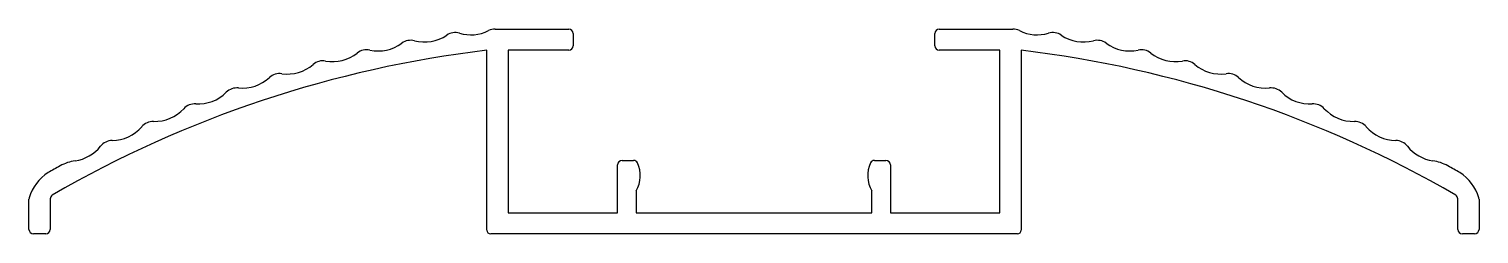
# Model space of a CAD drawing. Extents: x 1.6 to 97.3, y 1.6 to 15.1.
import ezdxf

# ---------------------------------------------------------------- set-up
doc = ezdxf.new("R2010")
doc.units = 0
doc.layers.get('0').update_dxf_attribs({"linetype": 'CONTINUOUS'})

msp = doc.modelspace()

# ---------------------------------------------------------------- linework, layer by layer
for p, q in [((32.41, 15.09), (37.255, 15.09)), ((37.555, 14.79), (37.555, 13.99)), ((61.405, 13.99), (61.405, 14.79)), ((61.705, 15.09), (66.549, 15.09)), ((31.855, 1.84), (31.855, 13.69)), ((33.255, 13.69), (33.255, 2.99)), ((37.255, 13.69), (33.255, 13.69)), ((65.705, 13.69), (61.705, 13.69)), ((65.705, 2.99), (65.705, 13.69)), ((67.105, 13.69), (67.105, 1.84)), ((40.48, 2.99), (40.48, 6.14)), ((40.78, 6.44), (41.525, 6.44)), ((57.435, 6.44), (58.18, 6.44)), ((58.48, 6.14), (58.48, 2.99)), ((1.644, 1.89), (1.644, 3.89)), ((3.044, 3.896), (3.044, 1.89)), ((41.705, 4.44), (41.705, 2.99)), ((57.255, 2.99), (57.255, 4.44)), ((95.916, 1.89), (95.916, 3.896)), ((97.316, 3.89), (97.316, 1.89)), ((33.255, 2.99), (40.48, 2.99)), ((41.705, 2.99), (57.255, 2.99)), ((58.48, 2.99), (65.705, 2.99)), ((2.744, 1.59), (1.944, 1.59)), ((66.855, 1.59), (32.105, 1.59)), ((97.016, 1.59), (96.216, 1.59))]:
    msp.add_line(p, q)
for centre, radius, start, end in [((27.729, 16.87), 2.635, 255.72833, 304.03852), ((29.764, 13.858), 1, 73.56462, 124.03852), ((30.792, 17.344), 2.635, 253.56462, 296.43658), ((32.41, 14.09), 1, 90, 116.43658), ((37.255, 14.79), 0.3, 0, 90), ((61.705, 14.79), 0.3, 90, 180), ((66.549, 14.09), 1, 63.56342, 90), ((68.167, 17.344), 2.635, 243.56342, 286.43538), ((69.196, 13.858), 1, 55.96148, 106.43538), ((71.23, 16.87), 2.635, 235.96148, 284.27167), ((40.657, -60.612), 74.822, 96.75612, 120.0593), ((21.668, 15.577), 2.635, 260.05576, 308.36595), ((23.924, 12.727), 1, 77.89205, 128.36595), ((24.687, 16.28), 2.635, 257.89205, 306.20223), ((26.833, 13.348), 1, 75.72833, 126.20223), ((37.255, 13.99), 0.3, 270, 0), ((61.705, 13.99), 0.3, 180, 270), ((58.303, -60.612), 74.822, 59.9407, 83.24388), ((72.126, 13.348), 1, 53.79777, 104.27167), ((74.273, 16.28), 2.635, 233.79777, 282.10795), ((75.035, 12.727), 1, 51.63405, 102.10795), ((77.291, 15.577), 2.635, 231.63405, 279.94424), ((18.679, 14.759), 2.635, 262.21948, 310.52967), ((21.041, 11.997), 1, 80.05576, 130.52967), ((77.919, 11.997), 1, 49.47033, 99.94424), ((80.281, 14.759), 2.635, 229.47033, 277.78052), ((15.722, 13.829), 2.635, 264.3832, 312.69338), ((18.187, 11.158), 1, 82.21948, 132.69338), ((80.773, 11.158), 1, 47.30662, 97.78052), ((83.237, 13.829), 2.635, 227.30662, 275.6168), ((12.803, 12.789), 2.635, 266.54691, 314.8571), ((15.367, 10.212), 1, 84.3832, 134.8571), ((83.593, 10.212), 1, 45.1429, 95.6168), ((86.157, 12.789), 2.635, 225.1429, 273.45309), ((9.925, 11.638), 2.635, 268.71063, 317.02081), ((12.584, 9.161), 1, 86.54691, 137.02081), ((86.376, 9.161), 1, 42.97919, 93.45309), ((89.035, 11.638), 2.635, 222.97919, 271.28937), ((7.092, 10.38), 2.635, 270.87434, 319.18453), ((9.843, 8.005), 1, 88.71063, 139.18453), ((89.116, 8.005), 1, 40.81547, 91.28937), ((91.867, 10.38), 2.635, 220.81547, 269.12566), ((7.148, 6.746), 1, 90.87434, 141.34824), ((91.812, 6.746), 1, 38.65176, 89.12566), ((4.309, 9.016), 2.635, 278.40343, 321.34824), ((94.65, 9.016), 2.635, 218.65176, 261.59657), ((41.826, -63.844), 79.641, 118.60513, 119.25832), ((5.133, 3.442), 3, 98.40343, 118.60513), ((40.78, 6.14), 0.3, 90, 180), ((41.525, 6.14), 0.3, 25.0351, 90), ((40.026, 5.44), 1.954, 329.22109, 25.0351), ((58.934, 5.44), 1.954, 154.9649, 210.77891), ((57.435, 6.14), 0.3, 90, 154.9649), ((58.18, 6.14), 0.3, 0, 90), ((93.827, 3.442), 3, 61.39487, 81.59657), ((57.133, -63.844), 79.641, 60.74168, 61.39487), ((4.531, 3.118), 3, 122.89822, 163.39145), ((94.428, 3.118), 3, 16.60855, 57.10178), ((1.944, 3.89), 0.3, 163.39145, 180), ((3.344, 3.896), 0.3, 123.32059, 180), ((95.616, 3.896), 0.3, 0, 56.67941), ((97.016, 3.89), 0.3, 360, 16.60855), ((1.944, 1.89), 0.3, 180, 270), ((2.744, 1.89), 0.3, 270, 0), ((32.105, 1.84), 0.25, 180, 270), ((66.855, 1.84), 0.25, 270, 0), ((96.216, 1.89), 0.3, 180, 270), ((97.016, 1.89), 0.3, 270, 0)]:
    msp.add_arc(centre, radius, start, end)

doc.saveas('drawing.dxf')
